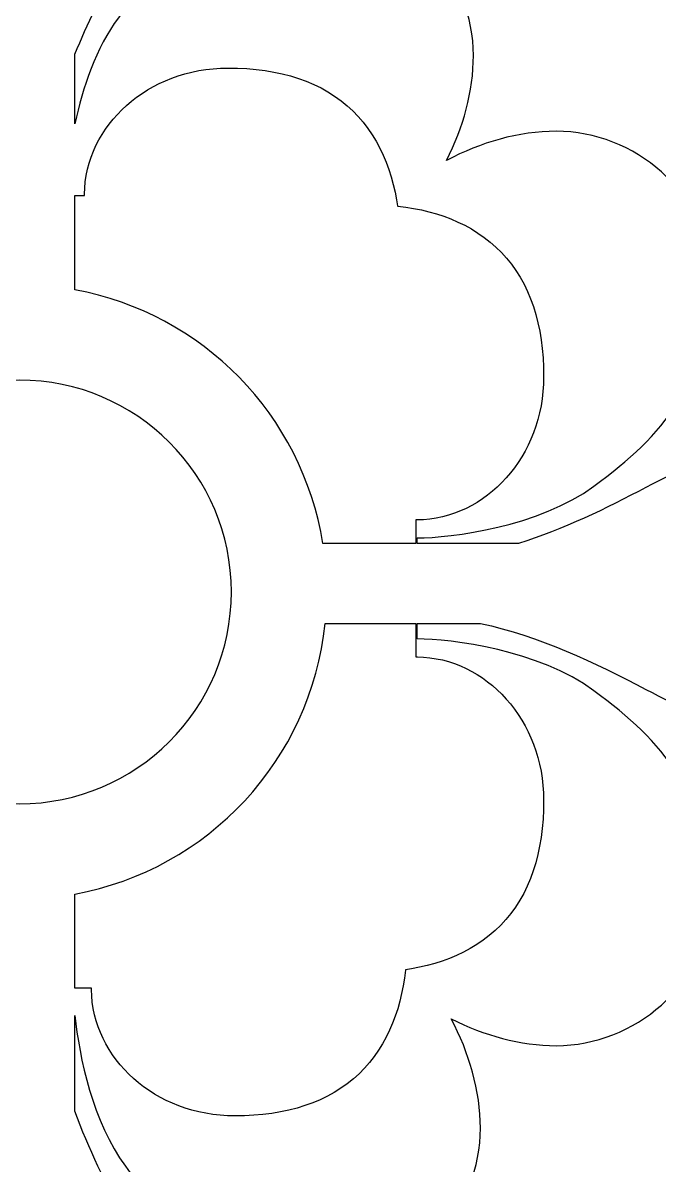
# Model space of a CAD drawing. Header units: centimetres. Extents: x 13.8 to 19.6, y -9 to 9.
# Drawn here: x 15.408 to 16.069, y 5.603 to 6.79 of the extents above; entities that cross this region are included whole.
import ezdxf

# ---------------------------------------------------------------- set-up
doc = ezdxf.new("R2010")
doc.units = ezdxf.units.CM
doc.header["$MEASUREMENT"] = 0
doc.layers.add('layer 1', color=7, linetype='Continuous')

msp = doc.modelspace()

# ---------------------------------------------------------------- linework, layer by layer
at = {"layer": 'layer 1', "color": 250, "lineweight": 30}
for points, knots in [([(13.81568, -9.00019), (13.81568, -9.00019), (13.81568, -7.7491), (13.81568, -7.7491), (13.81568, -7.7491), (13.81568, -7.7491), (13.81568, -7.63661), (13.81568, -7.63661), (13.81568, -7.63661), (13.81568, -7.63661), (13.81568, -7.23319), (13.81568, -7.23319), (13.81568, -7.23319), (13.81568, -7.23319), (13.81568, -7.03897), (13.81568, -7.03897), (13.81568, -7.03897), (13.81568, -7.03897), (13.81568, -5.26695), (13.81568, -5.26695), (13.81568, -5.26695), (13.81568, -5.26695), (13.81568, -5.15446), (13.81568, -5.15446), (13.81568, -5.15446), (13.81568, -5.15446), (13.81568, -4.75104), (13.81568, -4.75104), (13.81568, -4.75104), (13.81568, -4.75104), (13.81568, -4.55682), (13.81568, -4.55682), (13.81568, -4.55682), (13.81568, -4.55682), (13.81568, -2.7848), (13.81568, -2.7848), (13.81568, -2.7848), (13.81568, -2.7848), (13.81568, -2.67231), (13.81568, -2.67231), (13.81568, -2.67231), (13.81568, -2.67231), (13.81568, -2.26889), (13.81568, -2.26889), (13.81568, -2.26889), (13.81568, -2.26889), (13.81568, -2.07467), (13.81568, -2.07467), (13.81568, -2.07467), (13.81568, -2.07467), (13.81568, -0.30265), (13.81568, -0.30265), (13.81568, -0.30265), (13.81568, -0.30265), (13.81568, -0.19016), (13.81568, -0.19016), (13.81568, -0.19016), (13.81568, -0.19016), (13.81568, 0.21326), (13.81568, 0.21326), (13.81568, 0.21326), (13.81568, 0.21326), (13.81568, 0.40748), (13.81568, 0.40748), (13.81568, 0.40748), (13.81568, 0.40748), (13.81568, 2.1795), (13.81568, 2.1795), (13.81568, 2.1795), (13.81568, 2.1795), (13.81568, 2.29199), (13.81568, 2.29199), (13.81568, 2.29199), (13.81568, 2.29199), (13.81568, 2.69541), (13.81568, 2.69541), (13.81568, 2.69541), (13.81568, 2.69541), (13.81568, 2.88963), (13.81568, 2.88963), (13.81568, 2.88963), (13.81568, 2.88963), (13.81568, 4.66165), (13.81568, 4.66165), (13.81568, 4.66165), (13.81568, 4.66165), (13.81568, 4.77414), (13.81568, 4.77414), (13.81568, 4.77414), (13.81568, 4.77414), (13.81568, 5.17756), (13.81568, 5.17756), (13.81568, 5.17756), (13.81568, 5.17756), (13.81568, 5.37178), (13.81568, 5.37178), (13.81568, 5.37178), (13.81568, 5.37178), (13.81568, 7.1438), (13.81568, 7.1438), (13.81568, 7.1438), (13.81568, 7.1438), (13.81568, 7.25629), (13.81568, 7.25629), (13.81568, 7.25629), (13.81568, 7.25629), (13.81568, 7.65971), (13.81568, 7.65971), (13.81568, 7.65971), (13.81568, 7.65971), (13.81568, 7.85393), (13.81568, 7.85393), (13.81568, 7.85393), (13.81568, 7.85393), (13.81568, 9.00077), (13.81568, 9.00077), (13.81568, 9.00077), (13.81568, 9.00077), (14.6889, 9.00077), (14.6889, 9.00077), (14.6889, 9.00077), (14.6889, 9.00077), (14.8859, 9.00077), (14.8859, 9.00077), (14.8859, 9.00077), (14.8859, 9.00077), (15.37838, 9.00077), (15.37838, 9.00077), (15.37838, 9.00077), (15.37838, 9.00077), (15.46164, 9.00077), (15.46164, 9.00077), (15.46164, 9.00077), (15.46164, 9.00077), (15.9263, 9.00077), (15.9263, 9.00077), (15.9263, 9.00077), (15.9263, 9.00077), (16.1189, 9.00077), (16.1189, 9.00077), (16.1189, 9.00077), (16.1189, 9.00077), (17.32165, 9.00077), (17.32165, 9.00077), (17.32165, 9.00077), (17.32165, 9.00077), (17.51865, 9.00077), (17.51865, 9.00077), (17.51865, 9.00077), (17.51865, 9.00077), (18.01113, 9.00077), (18.01113, 9.00077), (18.01113, 9.00077), (18.01113, 9.00077), (18.09439, 9.00077), (18.09439, 9.00077), (18.09439, 9.00077), (18.09439, 9.00077), (18.55905, 9.00077), (18.55905, 9.00077), (18.55905, 9.00077), (18.55905, 9.00077), (18.75165, 9.00077), (18.75165, 9.00077), (18.75165, 9.00077), (18.75165, 9.00077), (19.62498, 9.00077), (19.62498, 9.00077), (19.62498, 9.00077), (19.62498, 9.00077), (19.62498, 7.78696), (19.62498, 7.78696), (19.62498, 7.78696), (19.62498, 7.78696), (19.62498, 7.67444), (19.62498, 7.67444), (19.62498, 7.67444), (19.62498, 7.67444), (19.62498, 7.27121), (19.62498, 7.27121), (19.62498, 7.27121), (19.62498, 7.27121), (19.62498, 7.0909), (19.62498, 7.0909), (19.62498, 7.0909), (19.62498, 7.0909), (19.62498, 5.25821), (19.62498, 5.25821), (19.62498, 5.25821), (19.62498, 5.25821), (19.62498, 5.1457), (19.62498, 5.1457), (19.62498, 5.1457), (19.62498, 5.1457), (19.62498, 4.74247), (19.62498, 4.74247), (19.62498, 4.74247), (19.62498, 4.74247), (19.62498, 4.56216), (19.62498, 4.56216), (19.62498, 4.56216), (19.62498, 4.56216), (19.62498, 2.79003), (19.62498, 2.79003), (19.62498, 2.79003), (19.62498, 2.79003), (19.62498, 2.67751), (19.62498, 2.67751), (19.62498, 2.67751), (19.62498, 2.67751), (19.62498, 2.27429), (19.62498, 2.27429), (19.62498, 2.27429), (19.62498, 2.27429), (19.62498, 2.09398), (19.62498, 2.09398), (19.62498, 2.09398), (19.62498, 2.09398), (19.62498, 0.32184), (19.62498, 0.32184), (19.62498, 0.32184), (19.62498, 0.32184), (19.62498, 0.20933), (19.62498, 0.20933), (19.62498, 0.20933), (19.62498, 0.20933), (19.62498, -0.1939), (19.62498, -0.1939), (19.62498, -0.1939), (19.62498, -0.1939), (19.62498, -0.37421), (19.62498, -0.37421), (19.62498, -0.37421), (19.62498, -0.37421), (19.62498, -2.14634), (19.62498, -2.14634), (19.62498, -2.14634), (19.62498, -2.14634), (19.62498, -2.25886), (19.62498, -2.25886), (19.62498, -2.25886), (19.62498, -2.25886), (19.62498, -2.66208), (19.62498, -2.66208), (19.62498, -2.66208), (19.62498, -2.66208), (19.62498, -2.84239), (19.62498, -2.84239), (19.62498, -2.84239), (19.62498, -2.84239), (19.62498, -4.61452), (19.62498, -4.61452), (19.62498, -4.61452), (19.62498, -4.61452), (19.62498, -4.72704), (19.62498, -4.72704), (19.62498, -4.72704), (19.62498, -4.72704), (19.62498, -5.13027), (19.62498, -5.13027), (19.62498, -5.13027), (19.62498, -5.13027), (19.62498, -5.31058), (19.62498, -5.31058), (19.62498, -5.31058), (19.62498, -5.31058), (19.62498, -7.08271), (19.62498, -7.08271), (19.62498, -7.08271), (19.62498, -7.08271), (19.62498, -7.19522), (19.62498, -7.19522), (19.62498, -7.19522), (19.62498, -7.19522), (19.62498, -7.59845), (19.62498, -7.59845), (19.62498, -7.59845), (19.62498, -7.59845), (19.62498, -7.77876), (19.62498, -7.77876), (19.62498, -7.77876), (19.62498, -7.77876), (19.62498, -9.00019), (19.62498, -9.00019), (19.62498, -9.00019), (19.62498, -9.00019), (18.75176, -9.00019), (18.75176, -9.00019), (18.75176, -9.00019), (18.75176, -9.00019), (18.55373, -9.00019), (18.55373, -9.00019), (18.55373, -9.00019), (18.55373, -9.00019), (18.09439, -9.00019), (18.09439, -9.00019), (18.09439, -9.00019), (18.09439, -9.00019), (18.01113, -9.00019), (18.01113, -9.00019), (18.01113, -9.00019), (18.01113, -9.00019), (17.51524, -9.00019), (17.51524, -9.00019), (17.51524, -9.00019), (17.51524, -9.00019), (17.32172, -9.00019), (17.32172, -9.00019), (17.32172, -9.00019), (17.32172, -9.00019), (16.11901, -9.00019), (16.11901, -9.00019), (16.11901, -9.00019), (16.11901, -9.00019), (15.92097, -9.00019), (15.92097, -9.00019), (15.92097, -9.00019), (15.92097, -9.00019), (15.46164, -9.00019), (15.46164, -9.00019), (15.46164, -9.00019), (15.46164, -9.00019), (15.37838, -9.00019), (15.37838, -9.00019), (15.37838, -9.00019), (15.37838, -9.00019), (14.88249, -9.00019), (14.88249, -9.00019), (14.88249, -9.00019), (14.88249, -9.00019), (14.68897, -9.00019), (14.68897, -9.00019), (14.68897, -9.00019), (14.68897, -9.00019), (13.81568, -9.00019), (13.81568, -9.00019)], [0, 0, 0, 0, 0.0117647, 0.0117647, 0.0117647, 0.0117647, 0.0235294, 0.0235294, 0.0235294, 0.0235294, 0.0352941, 0.0352941, 0.0352941, 0.0352941, 0.0470588, 0.0470588, 0.0470588, 0.0470588, 0.0588235, 0.0588235, 0.0588235, 0.0588235, 0.0705882, 0.0705882, 0.0705882, 0.0705882, 0.0823529, 0.0823529, 0.0823529, 0.0823529, 0.0941176, 0.0941176, 0.0941176, 0.0941176, 0.1058824, 0.1058824, 0.1058824, 0.1058824, 0.1176471, 0.1176471, 0.1176471, 0.1176471, 0.1294118, 0.1294118, 0.1294118, 0.1294118, 0.1411765, 0.1411765, 0.1411765, 0.1411765, 0.1529412, 0.1529412, 0.1529412, 0.1529412, 0.1647059, 0.1647059, 0.1647059, 0.1647059, 0.1764706, 0.1764706, 0.1764706, 0.1764706, 0.1882353, 0.1882353, 0.1882353, 0.1882353, 0.2, 0.2, 0.2, 0.2, 0.2117647, 0.2117647, 0.2117647, 0.2117647, 0.2235294, 0.2235294, 0.2235294, 0.2235294, 0.2352941, 0.2352941, 0.2352941, 0.2352941, 0.2470588, 0.2470588, 0.2470588, 0.2470588, 0.2588235, 0.2588235, 0.2588235, 0.2588235, 0.2705882, 0.2705882, 0.2705882, 0.2705882, 0.2823529, 0.2823529, 0.2823529, 0.2823529, 0.2941176, 0.2941176, 0.2941176, 0.2941176, 0.3058824, 0.3058824, 0.3058824, 0.3058824, 0.3176471, 0.3176471, 0.3176471, 0.3176471, 0.3294118, 0.3294118, 0.3294118, 0.3294118, 0.3411765, 0.3411765, 0.3411765, 0.3411765, 0.3529412, 0.3529412, 0.3529412, 0.3529412, 0.3647059, 0.3647059, 0.3647059, 0.3647059, 0.3764706, 0.3764706, 0.3764706, 0.3764706, 0.3882353, 0.3882353, 0.3882353, 0.3882353, 0.4, 0.4, 0.4, 0.4, 0.4117647, 0.4117647, 0.4117647, 0.4117647, 0.4235294, 0.4235294, 0.4235294, 0.4235294, 0.4352941, 0.4352941, 0.4352941, 0.4352941, 0.4470588, 0.4470588, 0.4470588, 0.4470588, 0.4588235, 0.4588235, 0.4588235, 0.4588235, 0.4705882, 0.4705882, 0.4705882, 0.4705882, 0.4823529, 0.4823529, 0.4823529, 0.4823529, 0.4941176, 0.4941176, 0.4941176, 0.4941176, 0.5058824, 0.5058824, 0.5058824, 0.5058824, 0.5176471, 0.5176471, 0.5176471, 0.5176471, 0.5294118, 0.5294118, 0.5294118, 0.5294118, 0.5411765, 0.5411765, 0.5411765, 0.5411765, 0.5529412, 0.5529412, 0.5529412, 0.5529412, 0.5647059, 0.5647059, 0.5647059, 0.5647059, 0.5764706, 0.5764706, 0.5764706, 0.5764706, 0.5882353, 0.5882353, 0.5882353, 0.5882353, 0.6, 0.6, 0.6, 0.6, 0.6117647, 0.6117647, 0.6117647, 0.6117647, 0.6235294, 0.6235294, 0.6235294, 0.6235294, 0.6352941, 0.6352941, 0.6352941, 0.6352941, 0.6470588, 0.6470588, 0.6470588, 0.6470588, 0.6588235, 0.6588235, 0.6588235, 0.6588235, 0.6705882, 0.6705882, 0.6705882, 0.6705882, 0.6823529, 0.6823529, 0.6823529, 0.6823529, 0.6941176, 0.6941176, 0.6941176, 0.6941176, 0.7058824, 0.7058824, 0.7058824, 0.7058824, 0.7176471, 0.7176471, 0.7176471, 0.7176471, 0.7294118, 0.7294118, 0.7294118, 0.7294118, 0.7411765, 0.7411765, 0.7411765, 0.7411765, 0.7529412, 0.7529412, 0.7529412, 0.7529412, 0.7647059, 0.7647059, 0.7647059, 0.7647059, 0.7764706, 0.7764706, 0.7764706, 0.7764706, 0.7882353, 0.7882353, 0.7882353, 0.7882353, 0.8, 0.8, 0.8, 0.8, 0.8117647, 0.8117647, 0.8117647, 0.8117647, 0.8235294, 0.8235294, 0.8235294, 0.8235294, 0.8352941, 0.8352941, 0.8352941, 0.8352941, 0.8470588, 0.8470588, 0.8470588, 0.8470588, 0.8588235, 0.8588235, 0.8588235, 0.8588235, 0.8705882, 0.8705882, 0.8705882, 0.8705882, 0.8823529, 0.8823529, 0.8823529, 0.8823529, 0.8941176, 0.8941176, 0.8941176, 0.8941176, 0.9058824, 0.9058824, 0.9058824, 0.9058824, 0.9176471, 0.9176471, 0.9176471, 0.9176471, 0.9294118, 0.9294118, 0.9294118, 0.9294118, 0.9411765, 0.9411765, 0.9411765, 0.9411765, 0.9529412, 0.9529412, 0.9529412, 0.9529412, 0.9647059, 0.9647059, 0.9647059, 0.9647059, 0.9764706, 0.9764706, 0.9764706, 0.9764706, 1, 1, 1, 1]), ([(16.43904, 6.22955), (16.43904, 6.22955), (16.67833, 6.29948), (16.67833, 6.29948), (16.67833, 6.29948), (16.67833, 6.29948), (16.67833, 6.75912), (16.67833, 6.75912), (16.67833, 6.75912), (16.53305, 6.78849), (16.42059, 6.94797), (16.41281, 7.14363), (16.41281, 7.14363), (16.1968, 7.14613), (16.02115, 7.27612), (16.00883, 7.43956), (16.00883, 7.43956), (16.00883, 7.43956), (15.77595, 7.3687), (15.77595, 7.3687), (15.77595, 7.3687), (15.77595, 7.3687), (15.50834, 7.45013), (15.50834, 7.45013), (15.50834, 7.45013), (15.50834, 7.45013), (15.43851, 7.21115), (15.43851, 7.21115), (15.43851, 7.21115), (15.45758, 7.172), (15.47756, 7.13408), (15.49362, 7.10449), (15.49362, 7.10449), (15.5228, 7.05202), (15.5432, 7.00391), (15.5432, 6.96016), (15.5432, 6.96016), (15.5432, 6.9237), (15.5228, 6.88287), (15.50528, 6.84934), (15.50528, 6.84934), (15.48989, 6.82033), (15.47449, 6.7894), (15.46164, 6.75734), (15.46164, 6.75734), (15.46164, 6.75734), (15.46164, 6.68524), (15.46164, 6.68524), (15.46164, 6.68524), (15.46953, 6.72237), (15.48353, 6.76417), (15.50675, 6.79539), (15.50675, 6.79539), (15.5607, 6.8683), (15.61026, 6.91349), (15.72984, 6.91349), (15.72984, 6.91349), (15.8115, 6.91349), (15.87564, 6.83769), (15.87564, 6.75602), (15.87564, 6.75602), (15.87564, 6.71907), (15.86489, 6.68092), (15.84784, 6.64713), (15.84784, 6.64713), (15.88281, 6.6656), (15.92283, 6.6774), (15.96154, 6.6774), (15.96154, 6.6774), (16.04322, 6.6774), (16.11901, 6.61326), (16.11901, 6.5316), (16.11901, 6.5316), (16.11901, 6.41202), (16.07383, 6.36246), (16.00091, 6.30852), (16.00091, 6.30852), (15.94407, 6.26623), (15.8522, 6.25456), (15.81719, 6.25456), (15.81719, 6.25456), (15.81719, 6.25456), (15.81719, 6.24889), (15.81719, 6.24889), (15.81719, 6.24889), (15.81719, 6.24889), (15.92235, 6.24889), (15.92235, 6.24889), (15.92235, 6.24889), (15.9689, 6.26348), (16.0138, 6.28527), (16.05486, 6.30706), (16.05486, 6.30706), (16.0884, 6.32456), (16.12923, 6.34496), (16.16569, 6.34496), (16.16569, 6.34496), (16.20944, 6.34496), (16.25755, 6.32456), (16.31002, 6.29538), (16.31002, 6.29538), (16.34522, 6.27628), (16.39221, 6.25162), (16.43904, 6.22955)], [0, 0, 0, 0, 0.037037, 0.037037, 0.037037, 0.037037, 0.0740741, 0.0740741, 0.0740741, 0.0740741, 0.1111111, 0.1111111, 0.1111111, 0.1111111, 0.1481481, 0.1481481, 0.1481481, 0.1481481, 0.1851852, 0.1851852, 0.1851852, 0.1851852, 0.2222222, 0.2222222, 0.2222222, 0.2222222, 0.2592593, 0.2592593, 0.2592593, 0.2592593, 0.2962963, 0.2962963, 0.2962963, 0.2962963, 0.3333333, 0.3333333, 0.3333333, 0.3333333, 0.3703704, 0.3703704, 0.3703704, 0.3703704, 0.4074074, 0.4074074, 0.4074074, 0.4074074, 0.4444444, 0.4444444, 0.4444444, 0.4444444, 0.4814815, 0.4814815, 0.4814815, 0.4814815, 0.5185185, 0.5185185, 0.5185185, 0.5185185, 0.5555556, 0.5555556, 0.5555556, 0.5555556, 0.5925926, 0.5925926, 0.5925926, 0.5925926, 0.6296296, 0.6296296, 0.6296296, 0.6296296, 0.6666667, 0.6666667, 0.6666667, 0.6666667, 0.7037037, 0.7037037, 0.7037037, 0.7037037, 0.7407407, 0.7407407, 0.7407407, 0.7407407, 0.7777778, 0.7777778, 0.7777778, 0.7777778, 0.8148148, 0.8148148, 0.8148148, 0.8148148, 0.8518519, 0.8518519, 0.8518519, 0.8518519, 0.8888889, 0.8888889, 0.8888889, 0.8888889, 0.9259259, 0.9259259, 0.9259259, 0.9259259, 1, 1, 1, 1]), ([(15.46164, 6.6104), (15.46164, 6.6104), (15.46164, 6.51245), (15.46164, 6.51245), (15.46164, 6.51245), (15.59407, 6.48827), (15.69799, 6.38234), (15.7192, 6.24889), (15.7192, 6.24889), (15.7192, 6.24889), (15.81592, 6.24889), (15.81592, 6.24889), (15.81592, 6.24889), (15.81592, 6.24889), (15.81592, 6.27335), (15.81592, 6.27335), (15.81592, 6.27335), (15.81592, 6.27335), (15.8177, 6.27335), (15.8177, 6.27335), (15.8177, 6.27335), (15.8177, 6.27335), (15.82386, 6.27354), (15.82386, 6.27354), (15.82386, 6.27354), (15.82386, 6.27354), (15.83047, 6.27413), (15.83047, 6.27413), (15.83047, 6.27413), (15.83047, 6.27413), (15.83701, 6.27511), (15.83701, 6.27511), (15.83701, 6.27511), (15.83701, 6.27511), (15.84345, 6.27646), (15.84345, 6.27646), (15.84345, 6.27646), (15.84345, 6.27646), (15.84979, 6.27816), (15.84979, 6.27816), (15.84979, 6.27816), (15.84979, 6.27816), (15.85601, 6.2802), (15.85601, 6.2802), (15.85601, 6.2802), (15.85601, 6.2802), (15.86211, 6.28258), (15.86211, 6.28258), (15.86211, 6.28258), (15.86211, 6.28258), (15.86806, 6.28527), (15.86806, 6.28527), (15.86806, 6.28527), (15.86806, 6.28527), (15.87387, 6.28827), (15.87387, 6.28827), (15.87387, 6.28827), (15.87387, 6.28827), (15.87953, 6.29157), (15.87953, 6.29157), (15.87953, 6.29157), (15.87953, 6.29157), (15.88503, 6.29515), (15.88503, 6.29515), (15.88503, 6.29515), (15.88503, 6.29515), (15.89035, 6.29901), (15.89035, 6.29901), (15.89035, 6.29901), (15.89035, 6.29901), (15.89549, 6.30314), (15.89549, 6.30314), (15.89549, 6.30314), (15.89549, 6.30314), (15.90045, 6.30752), (15.90045, 6.30752), (15.90045, 6.30752), (15.90045, 6.30752), (15.90522, 6.31216), (15.90522, 6.31216), (15.90522, 6.31216), (15.90522, 6.31216), (15.90979, 6.31704), (15.90979, 6.31704), (15.90979, 6.31704), (15.90979, 6.31704), (15.91415, 6.32216), (15.91415, 6.32216), (15.91415, 6.32216), (15.91415, 6.32216), (15.91829, 6.3275), (15.91829, 6.3275), (15.91829, 6.3275), (15.91829, 6.3275), (15.92221, 6.33307), (15.92221, 6.33307), (15.92221, 6.33307), (15.92221, 6.33307), (15.92589, 6.33885), (15.92589, 6.33885), (15.92589, 6.33885), (15.92589, 6.33885), (15.92934, 6.34484), (15.92934, 6.34484), (15.92934, 6.34484), (15.92934, 6.34484), (15.93253, 6.35103), (15.93253, 6.35103), (15.93253, 6.35103), (15.93253, 6.35103), (15.93546, 6.35742), (15.93546, 6.35742), (15.93546, 6.35742), (15.93546, 6.35742), (15.93813, 6.36399), (15.93813, 6.36399), (15.93813, 6.36399), (15.93813, 6.36399), (15.94051, 6.37074), (15.94051, 6.37074), (15.94051, 6.37074), (15.94051, 6.37074), (15.94261, 6.37766), (15.94261, 6.37766), (15.94261, 6.37766), (15.94261, 6.37766), (15.94441, 6.38474), (15.94441, 6.38474), (15.94441, 6.38474), (15.94441, 6.38474), (15.9459, 6.39197), (15.9459, 6.39197), (15.9459, 6.39197), (15.9459, 6.39197), (15.94707, 6.39935), (15.94707, 6.39935), (15.94707, 6.39935), (15.94707, 6.39935), (15.94792, 6.40685), (15.94792, 6.40685), (15.94792, 6.40685), (15.94792, 6.40685), (15.94844, 6.41448), (15.94844, 6.41448), (15.94844, 6.41448), (15.94844, 6.41448), (15.94861, 6.42212), (15.94861, 6.42212), (15.94861, 6.42212), (15.94861, 6.42212), (15.94844, 6.4322), (15.94844, 6.4322), (15.94844, 6.4322), (15.94844, 6.4322), (15.94796, 6.44192), (15.94796, 6.44192), (15.94796, 6.44192), (15.94796, 6.44192), (15.94715, 6.45138), (15.94715, 6.45138), (15.94715, 6.45138), (15.94715, 6.45138), (15.94601, 6.4606), (15.94601, 6.4606), (15.94601, 6.4606), (15.94601, 6.4606), (15.94452, 6.46959), (15.94452, 6.46959), (15.94452, 6.46959), (15.94452, 6.46959), (15.9427, 6.47833), (15.9427, 6.47833), (15.9427, 6.47833), (15.9427, 6.47833), (15.94052, 6.48684), (15.94052, 6.48684), (15.94052, 6.48684), (15.94052, 6.48684), (15.93799, 6.4951), (15.93799, 6.4951), (15.93799, 6.4951), (15.93799, 6.4951), (15.93509, 6.50312), (15.93509, 6.50312), (15.93509, 6.50312), (15.93509, 6.50312), (15.93184, 6.51087), (15.93184, 6.51087), (15.93184, 6.51087), (15.93184, 6.51087), (15.92822, 6.51836), (15.92822, 6.51836), (15.92822, 6.51836), (15.92822, 6.51836), (15.92423, 6.52557), (15.92423, 6.52557), (15.92423, 6.52557), (15.92423, 6.52557), (15.91988, 6.53249), (15.91988, 6.53249), (15.91988, 6.53249), (15.91988, 6.53249), (15.91518, 6.5391), (15.91518, 6.5391), (15.91518, 6.5391), (15.91518, 6.5391), (15.91014, 6.54538), (15.91014, 6.54538), (15.91014, 6.54538), (15.91014, 6.54538), (15.90477, 6.55133), (15.90477, 6.55133), (15.90477, 6.55133), (15.90477, 6.55133), (15.89908, 6.55693), (15.89908, 6.55693), (15.89908, 6.55693), (15.89908, 6.55693), (15.89311, 6.56218), (15.89311, 6.56218), (15.89311, 6.56218), (15.89311, 6.56218), (15.88687, 6.56706), (15.88687, 6.56706), (15.88687, 6.56706), (15.88687, 6.56706), (15.88038, 6.57158), (15.88038, 6.57158), (15.88038, 6.57158), (15.88038, 6.57158), (15.87366, 6.57575), (15.87366, 6.57575), (15.87366, 6.57575), (15.87366, 6.57575), (15.86673, 6.57956), (15.86673, 6.57956), (15.86673, 6.57956), (15.86673, 6.57956), (15.85961, 6.58302), (15.85961, 6.58302), (15.85961, 6.58302), (15.85961, 6.58302), (15.8523, 6.58616), (15.8523, 6.58616), (15.8523, 6.58616), (15.8523, 6.58616), (15.84483, 6.58896), (15.84483, 6.58896), (15.84483, 6.58896), (15.84483, 6.58896), (15.83721, 6.59145), (15.83721, 6.59145), (15.83721, 6.59145), (15.83721, 6.59145), (15.82944, 6.59364), (15.82944, 6.59364), (15.82944, 6.59364), (15.82944, 6.59364), (15.82153, 6.59555), (15.82153, 6.59555), (15.82153, 6.59555), (15.82153, 6.59555), (15.81348, 6.59718), (15.81348, 6.59718), (15.81348, 6.59718), (15.81348, 6.59718), (15.8053, 6.59854), (15.8053, 6.59854), (15.8053, 6.59854), (15.8053, 6.59854), (15.79699, 6.59965), (15.79699, 6.59965), (15.79699, 6.59965), (15.79699, 6.59965), (15.79674, 6.59967), (15.79674, 6.59967), (15.79674, 6.59967), (15.79674, 6.59967), (15.79575, 6.60594), (15.79575, 6.60594), (15.79575, 6.60594), (15.79575, 6.60594), (15.79418, 6.61409), (15.79418, 6.61409), (15.79418, 6.61409), (15.79418, 6.61409), (15.79233, 6.6221), (15.79233, 6.6221), (15.79233, 6.6221), (15.79233, 6.6221), (15.79018, 6.62997), (15.79018, 6.62997), (15.79018, 6.62997), (15.79018, 6.62997), (15.78774, 6.63769), (15.78774, 6.63769), (15.78774, 6.63769), (15.78774, 6.63769), (15.78498, 6.64525), (15.78498, 6.64525), (15.78498, 6.64525), (15.78498, 6.64525), (15.78189, 6.65266), (15.78189, 6.65266), (15.78189, 6.65266), (15.78189, 6.65266), (15.77846, 6.65987), (15.77846, 6.65987), (15.77846, 6.65987), (15.77846, 6.65987), (15.77468, 6.6669), (15.77468, 6.6669), (15.77468, 6.6669), (15.77468, 6.6669), (15.77055, 6.67372), (15.77055, 6.67372), (15.77055, 6.67372), (15.77055, 6.67372), (15.76605, 6.6803), (15.76605, 6.6803), (15.76605, 6.6803), (15.76605, 6.6803), (15.76118, 6.68664), (15.76118, 6.68664), (15.76118, 6.68664), (15.76118, 6.68664), (15.75595, 6.6927), (15.75595, 6.6927), (15.75595, 6.6927), (15.75595, 6.6927), (15.75035, 6.69849), (15.75035, 6.69849), (15.75035, 6.69849), (15.75035, 6.69849), (15.74439, 6.70394), (15.74439, 6.70394), (15.74439, 6.70394), (15.74439, 6.70394), (15.7381, 6.70907), (15.7381, 6.70907), (15.7381, 6.70907), (15.7381, 6.70907), (15.73147, 6.71385), (15.73147, 6.71385), (15.73147, 6.71385), (15.73147, 6.71385), (15.72453, 6.71828), (15.72453, 6.71828), (15.72453, 6.71828), (15.72453, 6.71828), (15.71729, 6.72233), (15.71729, 6.72233), (15.71729, 6.72233), (15.71729, 6.72233), (15.70976, 6.72602), (15.70976, 6.72602), (15.70976, 6.72602), (15.70976, 6.72602), (15.70196, 6.72933), (15.70196, 6.72933), (15.70196, 6.72933), (15.70196, 6.72933), (15.6939, 6.73228), (15.6939, 6.73228), (15.6939, 6.73228), (15.6939, 6.73228), (15.68558, 6.73485), (15.68558, 6.73485), (15.68558, 6.73485), (15.68558, 6.73485), (15.67701, 6.73707), (15.67701, 6.73707), (15.67701, 6.73707), (15.67701, 6.73707), (15.66821, 6.73892), (15.66821, 6.73892), (15.66821, 6.73892), (15.66821, 6.73892), (15.65916, 6.74043), (15.65916, 6.74043), (15.65916, 6.74043), (15.65916, 6.74043), (15.64986, 6.7416), (15.64986, 6.7416), (15.64986, 6.7416), (15.64986, 6.7416), (15.64032, 6.74243), (15.64032, 6.74243), (15.64032, 6.74243), (15.64032, 6.74243), (15.63053, 6.74292), (15.63053, 6.74292), (15.63053, 6.74292), (15.63053, 6.74292), (15.62037, 6.74308), (15.62037, 6.74308), (15.62037, 6.74308), (15.62037, 6.74308), (15.61272, 6.74291), (15.61272, 6.74291), (15.61272, 6.74291), (15.61272, 6.74291), (15.60509, 6.74239), (15.60509, 6.74239), (15.60509, 6.74239), (15.60509, 6.74239), (15.59759, 6.74155), (15.59759, 6.74155), (15.59759, 6.74155), (15.59759, 6.74155), (15.59021, 6.74037), (15.59021, 6.74037), (15.59021, 6.74037), (15.59021, 6.74037), (15.58298, 6.73888), (15.58298, 6.73888), (15.58298, 6.73888), (15.58298, 6.73888), (15.5759, 6.73708), (15.5759, 6.73708), (15.5759, 6.73708), (15.5759, 6.73708), (15.56898, 6.73499), (15.56898, 6.73499), (15.56898, 6.73499), (15.56898, 6.73499), (15.56223, 6.7326), (15.56223, 6.7326), (15.56223, 6.7326), (15.56223, 6.7326), (15.55566, 6.72994), (15.55566, 6.72994), (15.55566, 6.72994), (15.55566, 6.72994), (15.54927, 6.72701), (15.54927, 6.72701), (15.54927, 6.72701), (15.54927, 6.72701), (15.54308, 6.72381), (15.54308, 6.72381), (15.54308, 6.72381), (15.54308, 6.72381), (15.53709, 6.72037), (15.53709, 6.72037), (15.53709, 6.72037), (15.53709, 6.72037), (15.53131, 6.71668), (15.53131, 6.71668), (15.53131, 6.71668), (15.53131, 6.71668), (15.52574, 6.71277), (15.52574, 6.71277), (15.52574, 6.71277), (15.52574, 6.71277), (15.52039, 6.70862), (15.52039, 6.70862), (15.52039, 6.70862), (15.52039, 6.70862), (15.51528, 6.70427), (15.51528, 6.70427), (15.51528, 6.70427), (15.51528, 6.70427), (15.51039, 6.6997), (15.51039, 6.6997), (15.51039, 6.6997), (15.51039, 6.6997), (15.50575, 6.69493), (15.50575, 6.69493), (15.50575, 6.69493), (15.50575, 6.69493), (15.50137, 6.68997), (15.50137, 6.68997), (15.50137, 6.68997), (15.50137, 6.68997), (15.49724, 6.68483), (15.49724, 6.68483), (15.49724, 6.68483), (15.49724, 6.68483), (15.49338, 6.6795), (15.49338, 6.6795), (15.49338, 6.6795), (15.49338, 6.6795), (15.4898, 6.67401), (15.4898, 6.67401), (15.4898, 6.67401), (15.4898, 6.67401), (15.4865, 6.66835), (15.4865, 6.66835), (15.4865, 6.66835), (15.4865, 6.66835), (15.4835, 6.66254), (15.4835, 6.66254), (15.4835, 6.66254), (15.4835, 6.66254), (15.48081, 6.65659), (15.48081, 6.65659), (15.48081, 6.65659), (15.48081, 6.65659), (15.47843, 6.6505), (15.47843, 6.6505), (15.47843, 6.6505), (15.47843, 6.6505), (15.47638, 6.64427), (15.47638, 6.64427), (15.47638, 6.64427), (15.47638, 6.64427), (15.47468, 6.63793), (15.47468, 6.63793), (15.47468, 6.63793), (15.47468, 6.63793), (15.47333, 6.63148), (15.47333, 6.63148), (15.47333, 6.63148), (15.47333, 6.63148), (15.47236, 6.62494), (15.47236, 6.62494), (15.47236, 6.62494), (15.47236, 6.62494), (15.47176, 6.61833), (15.47176, 6.61833), (15.47176, 6.61833), (15.47176, 6.61833), (15.47157, 6.61218), (15.47157, 6.61218), (15.47157, 6.61218), (15.47157, 6.61218), (15.47157, 6.6104), (15.47157, 6.6104), (15.47157, 6.6104), (15.47157, 6.6104), (15.46164, 6.6104), (15.46164, 6.6104)], [0, 0, 0, 0, 0.0074627, 0.0074627, 0.0074627, 0.0074627, 0.0149254, 0.0149254, 0.0149254, 0.0149254, 0.0223881, 0.0223881, 0.0223881, 0.0223881, 0.0298507, 0.0298507, 0.0298507, 0.0298507, 0.0373134, 0.0373134, 0.0373134, 0.0373134, 0.0447761, 0.0447761, 0.0447761, 0.0447761, 0.0522388, 0.0522388, 0.0522388, 0.0522388, 0.0597015, 0.0597015, 0.0597015, 0.0597015, 0.0671642, 0.0671642, 0.0671642, 0.0671642, 0.0746269, 0.0746269, 0.0746269, 0.0746269, 0.0820896, 0.0820896, 0.0820896, 0.0820896, 0.0895522, 0.0895522, 0.0895522, 0.0895522, 0.0970149, 0.0970149, 0.0970149, 0.0970149, 0.1044776, 0.1044776, 0.1044776, 0.1044776, 0.1119403, 0.1119403, 0.1119403, 0.1119403, 0.119403, 0.119403, 0.119403, 0.119403, 0.1268657, 0.1268657, 0.1268657, 0.1268657, 0.1343284, 0.1343284, 0.1343284, 0.1343284, 0.141791, 0.141791, 0.141791, 0.141791, 0.1492537, 0.1492537, 0.1492537, 0.1492537, 0.1567164, 0.1567164, 0.1567164, 0.1567164, 0.1641791, 0.1641791, 0.1641791, 0.1641791, 0.1716418, 0.1716418, 0.1716418, 0.1716418, 0.1791045, 0.1791045, 0.1791045, 0.1791045, 0.1865672, 0.1865672, 0.1865672, 0.1865672, 0.1940299, 0.1940299, 0.1940299, 0.1940299, 0.2014925, 0.2014925, 0.2014925, 0.2014925, 0.2089552, 0.2089552, 0.2089552, 0.2089552, 0.2164179, 0.2164179, 0.2164179, 0.2164179, 0.2238806, 0.2238806, 0.2238806, 0.2238806, 0.2313433, 0.2313433, 0.2313433, 0.2313433, 0.238806, 0.238806, 0.238806, 0.238806, 0.2462687, 0.2462687, 0.2462687, 0.2462687, 0.2537313, 0.2537313, 0.2537313, 0.2537313, 0.261194, 0.261194, 0.261194, 0.261194, 0.2686567, 0.2686567, 0.2686567, 0.2686567, 0.2761194, 0.2761194, 0.2761194, 0.2761194, 0.2835821, 0.2835821, 0.2835821, 0.2835821, 0.2910448, 0.2910448, 0.2910448, 0.2910448, 0.2985075, 0.2985075, 0.2985075, 0.2985075, 0.3059701, 0.3059701, 0.3059701, 0.3059701, 0.3134328, 0.3134328, 0.3134328, 0.3134328, 0.3208955, 0.3208955, 0.3208955, 0.3208955, 0.3283582, 0.3283582, 0.3283582, 0.3283582, 0.3358209, 0.3358209, 0.3358209, 0.3358209, 0.3432836, 0.3432836, 0.3432836, 0.3432836, 0.3507463, 0.3507463, 0.3507463, 0.3507463, 0.358209, 0.358209, 0.358209, 0.358209, 0.3656716, 0.3656716, 0.3656716, 0.3656716, 0.3731343, 0.3731343, 0.3731343, 0.3731343, 0.380597, 0.380597, 0.380597, 0.380597, 0.3880597, 0.3880597, 0.3880597, 0.3880597, 0.3955224, 0.3955224, 0.3955224, 0.3955224, 0.4029851, 0.4029851, 0.4029851, 0.4029851, 0.4104478, 0.4104478, 0.4104478, 0.4104478, 0.4179104, 0.4179104, 0.4179104, 0.4179104, 0.4253731, 0.4253731, 0.4253731, 0.4253731, 0.4328358, 0.4328358, 0.4328358, 0.4328358, 0.4402985, 0.4402985, 0.4402985, 0.4402985, 0.4477612, 0.4477612, 0.4477612, 0.4477612, 0.4552239, 0.4552239, 0.4552239, 0.4552239, 0.4626866, 0.4626866, 0.4626866, 0.4626866, 0.4701493, 0.4701493, 0.4701493, 0.4701493, 0.4776119, 0.4776119, 0.4776119, 0.4776119, 0.4850746, 0.4850746, 0.4850746, 0.4850746, 0.4925373, 0.4925373, 0.4925373, 0.4925373, 0.5, 0.5, 0.5, 0.5, 0.5074627, 0.5074627, 0.5074627, 0.5074627, 0.5149254, 0.5149254, 0.5149254, 0.5149254, 0.5223881, 0.5223881, 0.5223881, 0.5223881, 0.5298507, 0.5298507, 0.5298507, 0.5298507, 0.5373134, 0.5373134, 0.5373134, 0.5373134, 0.5447761, 0.5447761, 0.5447761, 0.5447761, 0.5522388, 0.5522388, 0.5522388, 0.5522388, 0.5597015, 0.5597015, 0.5597015, 0.5597015, 0.5671642, 0.5671642, 0.5671642, 0.5671642, 0.5746269, 0.5746269, 0.5746269, 0.5746269, 0.5820896, 0.5820896, 0.5820896, 0.5820896, 0.5895522, 0.5895522, 0.5895522, 0.5895522, 0.5970149, 0.5970149, 0.5970149, 0.5970149, 0.6044776, 0.6044776, 0.6044776, 0.6044776, 0.6119403, 0.6119403, 0.6119403, 0.6119403, 0.619403, 0.619403, 0.619403, 0.619403, 0.6268657, 0.6268657, 0.6268657, 0.6268657, 0.6343284, 0.6343284, 0.6343284, 0.6343284, 0.641791, 0.641791, 0.641791, 0.641791, 0.6492537, 0.6492537, 0.6492537, 0.6492537, 0.6567164, 0.6567164, 0.6567164, 0.6567164, 0.6641791, 0.6641791, 0.6641791, 0.6641791, 0.6716418, 0.6716418, 0.6716418, 0.6716418, 0.6791045, 0.6791045, 0.6791045, 0.6791045, 0.6865672, 0.6865672, 0.6865672, 0.6865672, 0.6940299, 0.6940299, 0.6940299, 0.6940299, 0.7014925, 0.7014925, 0.7014925, 0.7014925, 0.7089552, 0.7089552, 0.7089552, 0.7089552, 0.7164179, 0.7164179, 0.7164179, 0.7164179, 0.7238806, 0.7238806, 0.7238806, 0.7238806, 0.7313433, 0.7313433, 0.7313433, 0.7313433, 0.738806, 0.738806, 0.738806, 0.738806, 0.7462687, 0.7462687, 0.7462687, 0.7462687, 0.7537313, 0.7537313, 0.7537313, 0.7537313, 0.761194, 0.761194, 0.761194, 0.761194, 0.7686567, 0.7686567, 0.7686567, 0.7686567, 0.7761194, 0.7761194, 0.7761194, 0.7761194, 0.7835821, 0.7835821, 0.7835821, 0.7835821, 0.7910448, 0.7910448, 0.7910448, 0.7910448, 0.7985075, 0.7985075, 0.7985075, 0.7985075, 0.8059701, 0.8059701, 0.8059701, 0.8059701, 0.8134328, 0.8134328, 0.8134328, 0.8134328, 0.8208955, 0.8208955, 0.8208955, 0.8208955, 0.8283582, 0.8283582, 0.8283582, 0.8283582, 0.8358209, 0.8358209, 0.8358209, 0.8358209, 0.8432836, 0.8432836, 0.8432836, 0.8432836, 0.8507463, 0.8507463, 0.8507463, 0.8507463, 0.858209, 0.858209, 0.858209, 0.858209, 0.8656716, 0.8656716, 0.8656716, 0.8656716, 0.8731343, 0.8731343, 0.8731343, 0.8731343, 0.880597, 0.880597, 0.880597, 0.880597, 0.8880597, 0.8880597, 0.8880597, 0.8880597, 0.8955224, 0.8955224, 0.8955224, 0.8955224, 0.9029851, 0.9029851, 0.9029851, 0.9029851, 0.9104478, 0.9104478, 0.9104478, 0.9104478, 0.9179104, 0.9179104, 0.9179104, 0.9179104, 0.9253731, 0.9253731, 0.9253731, 0.9253731, 0.9328358, 0.9328358, 0.9328358, 0.9328358, 0.9402985, 0.9402985, 0.9402985, 0.9402985, 0.9477612, 0.9477612, 0.9477612, 0.9477612, 0.9552239, 0.9552239, 0.9552239, 0.9552239, 0.9626866, 0.9626866, 0.9626866, 0.9626866, 0.9701493, 0.9701493, 0.9701493, 0.9701493, 0.9776119, 0.9776119, 0.9776119, 0.9776119, 0.9850746, 0.9850746, 0.9850746, 0.9850746, 1, 1, 1, 1]), ([(15.18374, 6.19843), (15.18374, 6.32002), (15.28235, 6.41863), (15.40395, 6.41863), (15.40395, 6.41863), (15.52555, 6.41863), (15.62416, 6.32002), (15.62416, 6.19843), (15.62416, 6.19843), (15.62416, 6.07683), (15.52555, 5.97822), (15.40395, 5.97822), (15.40395, 5.97822), (15.28235, 5.97822), (15.18374, 6.07683), (15.18374, 6.19843)], [0, 0, 0, 0, 0.2, 0.2, 0.2, 0.2, 0.4, 0.4, 0.4, 0.4, 0.6, 0.6, 0.6, 0.6, 1, 1, 1, 1]), ([(16.67833, 6.09737), (16.67833, 6.09737), (16.42954, 6.17008), (16.42954, 6.17008), (16.42954, 6.17008), (16.38591, 6.14921), (16.34284, 6.12657), (16.31002, 6.10875), (16.31002, 6.10875), (16.25755, 6.07958), (16.20944, 6.05918), (16.16569, 6.05918), (16.16569, 6.05918), (16.12923, 6.05918), (16.0884, 6.07958), (16.05486, 6.09709), (16.05486, 6.09709), (16.00236, 6.12496), (15.94356, 6.15282), (15.88308, 6.16563), (15.88308, 6.16563), (15.88308, 6.16563), (15.81719, 6.16563), (15.81719, 6.16563), (15.81719, 6.16563), (15.81719, 6.16563), (15.81719, 6.14958), (15.81719, 6.14958), (15.81719, 6.14958), (15.8522, 6.14958), (15.94407, 6.13791), (16.00091, 6.09562), (16.00091, 6.09562), (16.07383, 6.04168), (16.11901, 5.99212), (16.11901, 5.87253), (16.11901, 5.87253), (16.11901, 5.79088), (16.04322, 5.72673), (15.96154, 5.72673), (15.96154, 5.72673), (15.92459, 5.72673), (15.88645, 5.73749), (15.85265, 5.75453), (15.85265, 5.75453), (15.87112, 5.71957), (15.88293, 5.67955), (15.88293, 5.64083), (15.88293, 5.64083), (15.88293, 5.55916), (15.81878, 5.48336), (15.73713, 5.48336), (15.73713, 5.48336), (15.61754, 5.48336), (15.56799, 5.52854), (15.51404, 5.60146), (15.51404, 5.60146), (15.48024, 5.64691), (15.46599, 5.71474), (15.46164, 5.758), (15.46164, 5.758), (15.46164, 5.758), (15.46164, 5.65864), (15.46164, 5.65864), (15.46164, 5.65864), (15.47572, 5.61974), (15.49415, 5.58225), (15.51259, 5.54752), (15.51259, 5.54752), (15.53009, 5.51398), (15.55049, 5.47315), (15.55049, 5.43669), (15.55049, 5.43669), (15.55049, 5.39294), (15.53009, 5.34483), (15.50091, 5.29236), (15.50091, 5.29236), (15.48623, 5.2653), (15.46827, 5.23128), (15.45072, 5.19572), (15.45072, 5.19572), (15.45072, 5.19572), (15.50834, 4.99852), (15.50834, 4.99852), (15.50834, 4.99852), (15.50834, 4.99852), (15.77595, 5.07995), (15.77595, 5.07995), (15.77595, 5.07995), (15.77595, 5.07995), (16.01035, 5.00862), (16.01035, 5.00862), (16.01035, 5.00862), (16.03111, 5.16136), (16.19491, 5.28165), (16.39749, 5.2897), (16.39749, 5.2897), (16.39991, 5.49902), (16.52205, 5.67045), (16.67833, 5.69207), (16.67833, 5.69207), (16.67833, 5.69207), (16.67833, 6.09737), (16.67833, 6.09737)], [0, 0, 0, 0, 0.037037, 0.037037, 0.037037, 0.037037, 0.0740741, 0.0740741, 0.0740741, 0.0740741, 0.1111111, 0.1111111, 0.1111111, 0.1111111, 0.1481481, 0.1481481, 0.1481481, 0.1481481, 0.1851852, 0.1851852, 0.1851852, 0.1851852, 0.2222222, 0.2222222, 0.2222222, 0.2222222, 0.2592593, 0.2592593, 0.2592593, 0.2592593, 0.2962963, 0.2962963, 0.2962963, 0.2962963, 0.3333333, 0.3333333, 0.3333333, 0.3333333, 0.3703704, 0.3703704, 0.3703704, 0.3703704, 0.4074074, 0.4074074, 0.4074074, 0.4074074, 0.4444444, 0.4444444, 0.4444444, 0.4444444, 0.4814815, 0.4814815, 0.4814815, 0.4814815, 0.5185185, 0.5185185, 0.5185185, 0.5185185, 0.5555556, 0.5555556, 0.5555556, 0.5555556, 0.5925926, 0.5925926, 0.5925926, 0.5925926, 0.6296296, 0.6296296, 0.6296296, 0.6296296, 0.6666667, 0.6666667, 0.6666667, 0.6666667, 0.7037037, 0.7037037, 0.7037037, 0.7037037, 0.7407407, 0.7407407, 0.7407407, 0.7407407, 0.7777778, 0.7777778, 0.7777778, 0.7777778, 0.8148148, 0.8148148, 0.8148148, 0.8148148, 0.8518519, 0.8518519, 0.8518519, 0.8518519, 0.8888889, 0.8888889, 0.8888889, 0.8888889, 0.9259259, 0.9259259, 0.9259259, 0.9259259, 1, 1, 1, 1]), ([(15.81592, 6.16563), (15.81592, 6.16563), (15.7215, 6.16563), (15.7215, 6.16563), (15.7215, 6.16563), (15.70703, 6.02394), (15.59987, 5.90965), (15.46164, 5.88441), (15.46164, 5.88441), (15.46164, 5.88441), (15.46164, 5.78645), (15.46164, 5.78645), (15.46164, 5.78645), (15.46164, 5.78645), (15.47888, 5.78645), (15.47888, 5.78645), (15.47888, 5.78645), (15.47888, 5.78645), (15.47888, 5.78468), (15.47888, 5.78468), (15.47888, 5.78468), (15.47888, 5.78468), (15.47906, 5.77852), (15.47906, 5.77852), (15.47906, 5.77852), (15.47906, 5.77852), (15.47966, 5.77191), (15.47966, 5.77191), (15.47966, 5.77191), (15.47966, 5.77191), (15.48063, 5.76537), (15.48063, 5.76537), (15.48063, 5.76537), (15.48063, 5.76537), (15.48198, 5.75892), (15.48198, 5.75892), (15.48198, 5.75892), (15.48198, 5.75892), (15.48368, 5.75259), (15.48368, 5.75259), (15.48368, 5.75259), (15.48368, 5.75259), (15.48573, 5.74636), (15.48573, 5.74636), (15.48573, 5.74636), (15.48573, 5.74636), (15.4881, 5.74026), (15.4881, 5.74026), (15.4881, 5.74026), (15.4881, 5.74026), (15.4908, 5.73431), (15.4908, 5.73431), (15.4908, 5.73431), (15.4908, 5.73431), (15.49379, 5.7285), (15.49379, 5.7285), (15.49379, 5.7285), (15.49379, 5.7285), (15.49709, 5.72284), (15.49709, 5.72284), (15.49709, 5.72284), (15.49709, 5.72284), (15.50068, 5.71734), (15.50068, 5.71734), (15.50068, 5.71734), (15.50068, 5.71734), (15.50454, 5.71202), (15.50454, 5.71202), (15.50454, 5.71202), (15.50454, 5.71202), (15.50866, 5.70688), (15.50866, 5.70688), (15.50866, 5.70688), (15.50866, 5.70688), (15.51305, 5.70192), (15.51305, 5.70192), (15.51305, 5.70192), (15.51305, 5.70192), (15.51769, 5.69715), (15.51769, 5.69715), (15.51769, 5.69715), (15.51769, 5.69715), (15.52257, 5.69259), (15.52257, 5.69259), (15.52257, 5.69259), (15.52257, 5.69259), (15.52768, 5.68823), (15.52768, 5.68823), (15.52768, 5.68823), (15.52768, 5.68823), (15.53303, 5.68408), (15.53303, 5.68408), (15.53303, 5.68408), (15.53303, 5.68408), (15.53859, 5.68016), (15.53859, 5.68016), (15.53859, 5.68016), (15.53859, 5.68016), (15.54438, 5.67648), (15.54438, 5.67648), (15.54438, 5.67648), (15.54438, 5.67648), (15.55037, 5.67303), (15.55037, 5.67303), (15.55037, 5.67303), (15.55037, 5.67303), (15.55656, 5.66984), (15.55656, 5.66984), (15.55656, 5.66984), (15.55656, 5.66984), (15.56295, 5.66691), (15.56295, 5.66691), (15.56295, 5.66691), (15.56295, 5.66691), (15.56952, 5.66425), (15.56952, 5.66425), (15.56952, 5.66425), (15.56952, 5.66425), (15.57626, 5.66186), (15.57626, 5.66186), (15.57626, 5.66186), (15.57626, 5.66186), (15.58318, 5.65976), (15.58318, 5.65976), (15.58318, 5.65976), (15.58318, 5.65976), (15.59027, 5.65796), (15.59027, 5.65796), (15.59027, 5.65796), (15.59027, 5.65796), (15.5975, 5.65647), (15.5975, 5.65647), (15.5975, 5.65647), (15.5975, 5.65647), (15.60488, 5.6553), (15.60488, 5.6553), (15.60488, 5.6553), (15.60488, 5.6553), (15.61238, 5.65445), (15.61238, 5.65445), (15.61238, 5.65445), (15.61238, 5.65445), (15.62001, 5.65394), (15.62001, 5.65394), (15.62001, 5.65394), (15.62001, 5.65394), (15.62765, 5.65377), (15.62765, 5.65377), (15.62765, 5.65377), (15.62765, 5.65377), (15.63772, 5.65393), (15.63772, 5.65393), (15.63772, 5.65393), (15.63772, 5.65393), (15.64744, 5.65441), (15.64744, 5.65441), (15.64744, 5.65441), (15.64744, 5.65441), (15.6569, 5.65522), (15.6569, 5.65522), (15.6569, 5.65522), (15.6569, 5.65522), (15.66613, 5.65637), (15.66613, 5.65637), (15.66613, 5.65637), (15.66613, 5.65637), (15.67511, 5.65785), (15.67511, 5.65785), (15.67511, 5.65785), (15.67511, 5.65785), (15.68386, 5.65968), (15.68386, 5.65968), (15.68386, 5.65968), (15.68386, 5.65968), (15.69236, 5.66185), (15.69236, 5.66185), (15.69236, 5.66185), (15.69236, 5.66185), (15.70063, 5.66438), (15.70063, 5.66438), (15.70063, 5.66438), (15.70063, 5.66438), (15.70864, 5.66727), (15.70864, 5.66727), (15.70864, 5.66727), (15.70864, 5.66727), (15.7164, 5.67053), (15.7164, 5.67053), (15.7164, 5.67053), (15.7164, 5.67053), (15.72389, 5.67415), (15.72389, 5.67415), (15.72389, 5.67415), (15.72389, 5.67415), (15.7311, 5.67814), (15.7311, 5.67814), (15.7311, 5.67814), (15.7311, 5.67814), (15.73801, 5.68249), (15.73801, 5.68249), (15.73801, 5.68249), (15.73801, 5.68249), (15.74462, 5.68719), (15.74462, 5.68719), (15.74462, 5.68719), (15.74462, 5.68719), (15.75091, 5.69223), (15.75091, 5.69223), (15.75091, 5.69223), (15.75091, 5.69223), (15.75685, 5.6976), (15.75685, 5.6976), (15.75685, 5.6976), (15.75685, 5.6976), (15.76245, 5.70328), (15.76245, 5.70328), (15.76245, 5.70328), (15.76245, 5.70328), (15.7677, 5.70926), (15.7677, 5.70926), (15.7677, 5.70926), (15.7677, 5.70926), (15.77259, 5.7155), (15.77259, 5.7155), (15.77259, 5.7155), (15.77259, 5.7155), (15.77711, 5.72199), (15.77711, 5.72199), (15.77711, 5.72199), (15.77711, 5.72199), (15.78128, 5.72871), (15.78128, 5.72871), (15.78128, 5.72871), (15.78128, 5.72871), (15.78509, 5.73565), (15.78509, 5.73565), (15.78509, 5.73565), (15.78509, 5.73565), (15.78855, 5.74277), (15.78855, 5.74277), (15.78855, 5.74277), (15.78855, 5.74277), (15.79168, 5.75007), (15.79168, 5.75007), (15.79168, 5.75007), (15.79168, 5.75007), (15.79449, 5.75754), (15.79449, 5.75754), (15.79449, 5.75754), (15.79449, 5.75754), (15.79698, 5.76516), (15.79698, 5.76516), (15.79698, 5.76516), (15.79698, 5.76516), (15.79917, 5.77293), (15.79917, 5.77293), (15.79917, 5.77293), (15.79917, 5.77293), (15.80107, 5.78084), (15.80107, 5.78084), (15.80107, 5.78084), (15.80107, 5.78084), (15.8027, 5.78889), (15.8027, 5.78889), (15.8027, 5.78889), (15.8027, 5.78889), (15.80407, 5.79707), (15.80407, 5.79707), (15.80407, 5.79707), (15.80407, 5.79707), (15.80517, 5.80538), (15.80517, 5.80538), (15.80517, 5.80538), (15.80517, 5.80538), (15.8052, 5.80563), (15.8052, 5.80563), (15.8052, 5.80563), (15.8052, 5.80563), (15.81146, 5.80662), (15.81146, 5.80662), (15.81146, 5.80662), (15.81146, 5.80662), (15.81961, 5.80819), (15.81961, 5.80819), (15.81961, 5.80819), (15.81961, 5.80819), (15.82762, 5.81004), (15.82762, 5.81004), (15.82762, 5.81004), (15.82762, 5.81004), (15.83549, 5.81219), (15.83549, 5.81219), (15.83549, 5.81219), (15.83549, 5.81219), (15.84322, 5.81463), (15.84322, 5.81463), (15.84322, 5.81463), (15.84322, 5.81463), (15.85078, 5.81739), (15.85078, 5.81739), (15.85078, 5.81739), (15.85078, 5.81739), (15.85818, 5.82048), (15.85818, 5.82048), (15.85818, 5.82048), (15.85818, 5.82048), (15.8654, 5.82391), (15.8654, 5.82391), (15.8654, 5.82391), (15.8654, 5.82391), (15.87242, 5.82769), (15.87242, 5.82769), (15.87242, 5.82769), (15.87242, 5.82769), (15.87924, 5.83182), (15.87924, 5.83182), (15.87924, 5.83182), (15.87924, 5.83182), (15.88583, 5.83632), (15.88583, 5.83632), (15.88583, 5.83632), (15.88583, 5.83632), (15.89217, 5.84119), (15.89217, 5.84119), (15.89217, 5.84119), (15.89217, 5.84119), (15.89823, 5.84643), (15.89823, 5.84643), (15.89823, 5.84643), (15.89823, 5.84643), (15.90401, 5.85203), (15.90401, 5.85203), (15.90401, 5.85203), (15.90401, 5.85203), (15.90947, 5.85798), (15.90947, 5.85798), (15.90947, 5.85798), (15.90947, 5.85798), (15.91459, 5.86427), (15.91459, 5.86427), (15.91459, 5.86427), (15.91459, 5.86427), (15.91937, 5.8709), (15.91937, 5.8709), (15.91937, 5.8709), (15.91937, 5.8709), (15.9238, 5.87784), (15.9238, 5.87784), (15.9238, 5.87784), (15.9238, 5.87784), (15.92786, 5.88508), (15.92786, 5.88508), (15.92786, 5.88508), (15.92786, 5.88508), (15.93154, 5.89261), (15.93154, 5.89261), (15.93154, 5.89261), (15.93154, 5.89261), (15.93486, 5.90041), (15.93486, 5.90041), (15.93486, 5.90041), (15.93486, 5.90041), (15.9378, 5.90848), (15.9378, 5.90848), (15.9378, 5.90848), (15.9378, 5.90848), (15.94038, 5.91679), (15.94038, 5.91679), (15.94038, 5.91679), (15.94038, 5.91679), (15.94259, 5.92536), (15.94259, 5.92536), (15.94259, 5.92536), (15.94259, 5.92536), (15.94445, 5.93417), (15.94445, 5.93417), (15.94445, 5.93417), (15.94445, 5.93417), (15.94596, 5.94322), (15.94596, 5.94322), (15.94596, 5.94322), (15.94596, 5.94322), (15.94712, 5.95251), (15.94712, 5.95251), (15.94712, 5.95251), (15.94712, 5.95251), (15.94795, 5.96205), (15.94795, 5.96205), (15.94795, 5.96205), (15.94795, 5.96205), (15.94844, 5.97185), (15.94844, 5.97185), (15.94844, 5.97185), (15.94844, 5.97185), (15.94861, 5.98201), (15.94861, 5.98201), (15.94861, 5.98201), (15.94861, 5.98201), (15.94844, 5.98965), (15.94844, 5.98965), (15.94844, 5.98965), (15.94844, 5.98965), (15.94792, 5.99728), (15.94792, 5.99728), (15.94792, 5.99728), (15.94792, 5.99728), (15.94707, 6.00478), (15.94707, 6.00478), (15.94707, 6.00478), (15.94707, 6.00478), (15.9459, 6.01216), (15.9459, 6.01216), (15.9459, 6.01216), (15.9459, 6.01216), (15.94441, 6.01939), (15.94441, 6.01939), (15.94441, 6.01939), (15.94441, 6.01939), (15.94261, 6.02647), (15.94261, 6.02647), (15.94261, 6.02647), (15.94261, 6.02647), (15.94051, 6.03339), (15.94051, 6.03339), (15.94051, 6.03339), (15.94051, 6.03339), (15.93813, 6.04015), (15.93813, 6.04015), (15.93813, 6.04015), (15.93813, 6.04015), (15.93546, 6.04672), (15.93546, 6.04672), (15.93546, 6.04672), (15.93546, 6.04672), (15.93253, 6.0531), (15.93253, 6.0531), (15.93253, 6.0531), (15.93253, 6.0531), (15.92934, 6.05929), (15.92934, 6.05929), (15.92934, 6.05929), (15.92934, 6.05929), (15.9259, 6.06528), (15.9259, 6.06528), (15.9259, 6.06528), (15.9259, 6.06528), (15.92221, 6.07107), (15.92221, 6.07107), (15.92221, 6.07107), (15.92221, 6.07107), (15.91829, 6.07664), (15.91829, 6.07664), (15.91829, 6.07664), (15.91829, 6.07664), (15.91415, 6.08198), (15.91415, 6.08198), (15.91415, 6.08198), (15.91415, 6.08198), (15.90979, 6.0871), (15.90979, 6.0871), (15.90979, 6.0871), (15.90979, 6.0871), (15.90522, 6.09199), (15.90522, 6.09199), (15.90522, 6.09199), (15.90522, 6.09199), (15.90045, 6.09662), (15.90045, 6.09662), (15.90045, 6.09662), (15.90045, 6.09662), (15.8955, 6.101), (15.8955, 6.101), (15.8955, 6.101), (15.8955, 6.101), (15.89035, 6.10513), (15.89035, 6.10513), (15.89035, 6.10513), (15.89035, 6.10513), (15.88503, 6.10899), (15.88503, 6.10899), (15.88503, 6.10899), (15.88503, 6.10899), (15.87954, 6.11257), (15.87954, 6.11257), (15.87954, 6.11257), (15.87954, 6.11257), (15.87388, 6.11587), (15.87388, 6.11587), (15.87388, 6.11587), (15.87388, 6.11587), (15.86807, 6.11888), (15.86807, 6.11888), (15.86807, 6.11888), (15.86807, 6.11888), (15.86211, 6.12157), (15.86211, 6.12157), (15.86211, 6.12157), (15.86211, 6.12157), (15.85601, 6.12395), (15.85601, 6.12395), (15.85601, 6.12395), (15.85601, 6.12395), (15.84979, 6.12599), (15.84979, 6.12599), (15.84979, 6.12599), (15.84979, 6.12599), (15.84345, 6.12769), (15.84345, 6.12769), (15.84345, 6.12769), (15.84345, 6.12769), (15.83701, 6.12904), (15.83701, 6.12904), (15.83701, 6.12904), (15.83701, 6.12904), (15.83047, 6.13002), (15.83047, 6.13002), (15.83047, 6.13002), (15.83047, 6.13002), (15.82386, 6.13061), (15.82386, 6.13061), (15.82386, 6.13061), (15.82386, 6.13061), (15.81771, 6.1308), (15.81771, 6.1308), (15.81771, 6.1308), (15.81771, 6.1308), (15.81592, 6.1308), (15.81592, 6.1308), (15.81592, 6.1308), (15.81592, 6.1308), (15.81592, 6.16563), (15.81592, 6.16563)], [0, 0, 0, 0, 0.0074627, 0.0074627, 0.0074627, 0.0074627, 0.0149254, 0.0149254, 0.0149254, 0.0149254, 0.0223881, 0.0223881, 0.0223881, 0.0223881, 0.0298507, 0.0298507, 0.0298507, 0.0298507, 0.0373134, 0.0373134, 0.0373134, 0.0373134, 0.0447761, 0.0447761, 0.0447761, 0.0447761, 0.0522388, 0.0522388, 0.0522388, 0.0522388, 0.0597015, 0.0597015, 0.0597015, 0.0597015, 0.0671642, 0.0671642, 0.0671642, 0.0671642, 0.0746269, 0.0746269, 0.0746269, 0.0746269, 0.0820896, 0.0820896, 0.0820896, 0.0820896, 0.0895522, 0.0895522, 0.0895522, 0.0895522, 0.0970149, 0.0970149, 0.0970149, 0.0970149, 0.1044776, 0.1044776, 0.1044776, 0.1044776, 0.1119403, 0.1119403, 0.1119403, 0.1119403, 0.119403, 0.119403, 0.119403, 0.119403, 0.1268657, 0.1268657, 0.1268657, 0.1268657, 0.1343284, 0.1343284, 0.1343284, 0.1343284, 0.141791, 0.141791, 0.141791, 0.141791, 0.1492537, 0.1492537, 0.1492537, 0.1492537, 0.1567164, 0.1567164, 0.1567164, 0.1567164, 0.1641791, 0.1641791, 0.1641791, 0.1641791, 0.1716418, 0.1716418, 0.1716418, 0.1716418, 0.1791045, 0.1791045, 0.1791045, 0.1791045, 0.1865672, 0.1865672, 0.1865672, 0.1865672, 0.1940299, 0.1940299, 0.1940299, 0.1940299, 0.2014925, 0.2014925, 0.2014925, 0.2014925, 0.2089552, 0.2089552, 0.2089552, 0.2089552, 0.2164179, 0.2164179, 0.2164179, 0.2164179, 0.2238806, 0.2238806, 0.2238806, 0.2238806, 0.2313433, 0.2313433, 0.2313433, 0.2313433, 0.238806, 0.238806, 0.238806, 0.238806, 0.2462687, 0.2462687, 0.2462687, 0.2462687, 0.2537313, 0.2537313, 0.2537313, 0.2537313, 0.261194, 0.261194, 0.261194, 0.261194, 0.2686567, 0.2686567, 0.2686567, 0.2686567, 0.2761194, 0.2761194, 0.2761194, 0.2761194, 0.2835821, 0.2835821, 0.2835821, 0.2835821, 0.2910448, 0.2910448, 0.2910448, 0.2910448, 0.2985075, 0.2985075, 0.2985075, 0.2985075, 0.3059701, 0.3059701, 0.3059701, 0.3059701, 0.3134328, 0.3134328, 0.3134328, 0.3134328, 0.3208955, 0.3208955, 0.3208955, 0.3208955, 0.3283582, 0.3283582, 0.3283582, 0.3283582, 0.3358209, 0.3358209, 0.3358209, 0.3358209, 0.3432836, 0.3432836, 0.3432836, 0.3432836, 0.3507463, 0.3507463, 0.3507463, 0.3507463, 0.358209, 0.358209, 0.358209, 0.358209, 0.3656716, 0.3656716, 0.3656716, 0.3656716, 0.3731343, 0.3731343, 0.3731343, 0.3731343, 0.380597, 0.380597, 0.380597, 0.380597, 0.3880597, 0.3880597, 0.3880597, 0.3880597, 0.3955224, 0.3955224, 0.3955224, 0.3955224, 0.4029851, 0.4029851, 0.4029851, 0.4029851, 0.4104478, 0.4104478, 0.4104478, 0.4104478, 0.4179104, 0.4179104, 0.4179104, 0.4179104, 0.4253731, 0.4253731, 0.4253731, 0.4253731, 0.4328358, 0.4328358, 0.4328358, 0.4328358, 0.4402985, 0.4402985, 0.4402985, 0.4402985, 0.4477612, 0.4477612, 0.4477612, 0.4477612, 0.4552239, 0.4552239, 0.4552239, 0.4552239, 0.4626866, 0.4626866, 0.4626866, 0.4626866, 0.4701493, 0.4701493, 0.4701493, 0.4701493, 0.4776119, 0.4776119, 0.4776119, 0.4776119, 0.4850746, 0.4850746, 0.4850746, 0.4850746, 0.4925373, 0.4925373, 0.4925373, 0.4925373, 0.5, 0.5, 0.5, 0.5, 0.5074627, 0.5074627, 0.5074627, 0.5074627, 0.5149254, 0.5149254, 0.5149254, 0.5149254, 0.5223881, 0.5223881, 0.5223881, 0.5223881, 0.5298507, 0.5298507, 0.5298507, 0.5298507, 0.5373134, 0.5373134, 0.5373134, 0.5373134, 0.5447761, 0.5447761, 0.5447761, 0.5447761, 0.5522388, 0.5522388, 0.5522388, 0.5522388, 0.5597015, 0.5597015, 0.5597015, 0.5597015, 0.5671642, 0.5671642, 0.5671642, 0.5671642, 0.5746269, 0.5746269, 0.5746269, 0.5746269, 0.5820896, 0.5820896, 0.5820896, 0.5820896, 0.5895522, 0.5895522, 0.5895522, 0.5895522, 0.5970149, 0.5970149, 0.5970149, 0.5970149, 0.6044776, 0.6044776, 0.6044776, 0.6044776, 0.6119403, 0.6119403, 0.6119403, 0.6119403, 0.619403, 0.619403, 0.619403, 0.619403, 0.6268657, 0.6268657, 0.6268657, 0.6268657, 0.6343284, 0.6343284, 0.6343284, 0.6343284, 0.641791, 0.641791, 0.641791, 0.641791, 0.6492537, 0.6492537, 0.6492537, 0.6492537, 0.6567164, 0.6567164, 0.6567164, 0.6567164, 0.6641791, 0.6641791, 0.6641791, 0.6641791, 0.6716418, 0.6716418, 0.6716418, 0.6716418, 0.6791045, 0.6791045, 0.6791045, 0.6791045, 0.6865672, 0.6865672, 0.6865672, 0.6865672, 0.6940299, 0.6940299, 0.6940299, 0.6940299, 0.7014925, 0.7014925, 0.7014925, 0.7014925, 0.7089552, 0.7089552, 0.7089552, 0.7089552, 0.7164179, 0.7164179, 0.7164179, 0.7164179, 0.7238806, 0.7238806, 0.7238806, 0.7238806, 0.7313433, 0.7313433, 0.7313433, 0.7313433, 0.738806, 0.738806, 0.738806, 0.738806, 0.7462687, 0.7462687, 0.7462687, 0.7462687, 0.7537313, 0.7537313, 0.7537313, 0.7537313, 0.761194, 0.761194, 0.761194, 0.761194, 0.7686567, 0.7686567, 0.7686567, 0.7686567, 0.7761194, 0.7761194, 0.7761194, 0.7761194, 0.7835821, 0.7835821, 0.7835821, 0.7835821, 0.7910448, 0.7910448, 0.7910448, 0.7910448, 0.7985075, 0.7985075, 0.7985075, 0.7985075, 0.8059701, 0.8059701, 0.8059701, 0.8059701, 0.8134328, 0.8134328, 0.8134328, 0.8134328, 0.8208955, 0.8208955, 0.8208955, 0.8208955, 0.8283582, 0.8283582, 0.8283582, 0.8283582, 0.8358209, 0.8358209, 0.8358209, 0.8358209, 0.8432836, 0.8432836, 0.8432836, 0.8432836, 0.8507463, 0.8507463, 0.8507463, 0.8507463, 0.858209, 0.858209, 0.858209, 0.858209, 0.8656716, 0.8656716, 0.8656716, 0.8656716, 0.8731343, 0.8731343, 0.8731343, 0.8731343, 0.880597, 0.880597, 0.880597, 0.880597, 0.8880597, 0.8880597, 0.8880597, 0.8880597, 0.8955224, 0.8955224, 0.8955224, 0.8955224, 0.9029851, 0.9029851, 0.9029851, 0.9029851, 0.9104478, 0.9104478, 0.9104478, 0.9104478, 0.9179104, 0.9179104, 0.9179104, 0.9179104, 0.9253731, 0.9253731, 0.9253731, 0.9253731, 0.9328358, 0.9328358, 0.9328358, 0.9328358, 0.9402985, 0.9402985, 0.9402985, 0.9402985, 0.9477612, 0.9477612, 0.9477612, 0.9477612, 0.9552239, 0.9552239, 0.9552239, 0.9552239, 0.9626866, 0.9626866, 0.9626866, 0.9626866, 0.9701493, 0.9701493, 0.9701493, 0.9701493, 0.9776119, 0.9776119, 0.9776119, 0.9776119, 0.9850746, 0.9850746, 0.9850746, 0.9850746, 1, 1, 1, 1])]:
    msp.add_open_spline(points, degree=3, knots=knots, dxfattribs=at)

doc.saveas('drawing.dxf')
